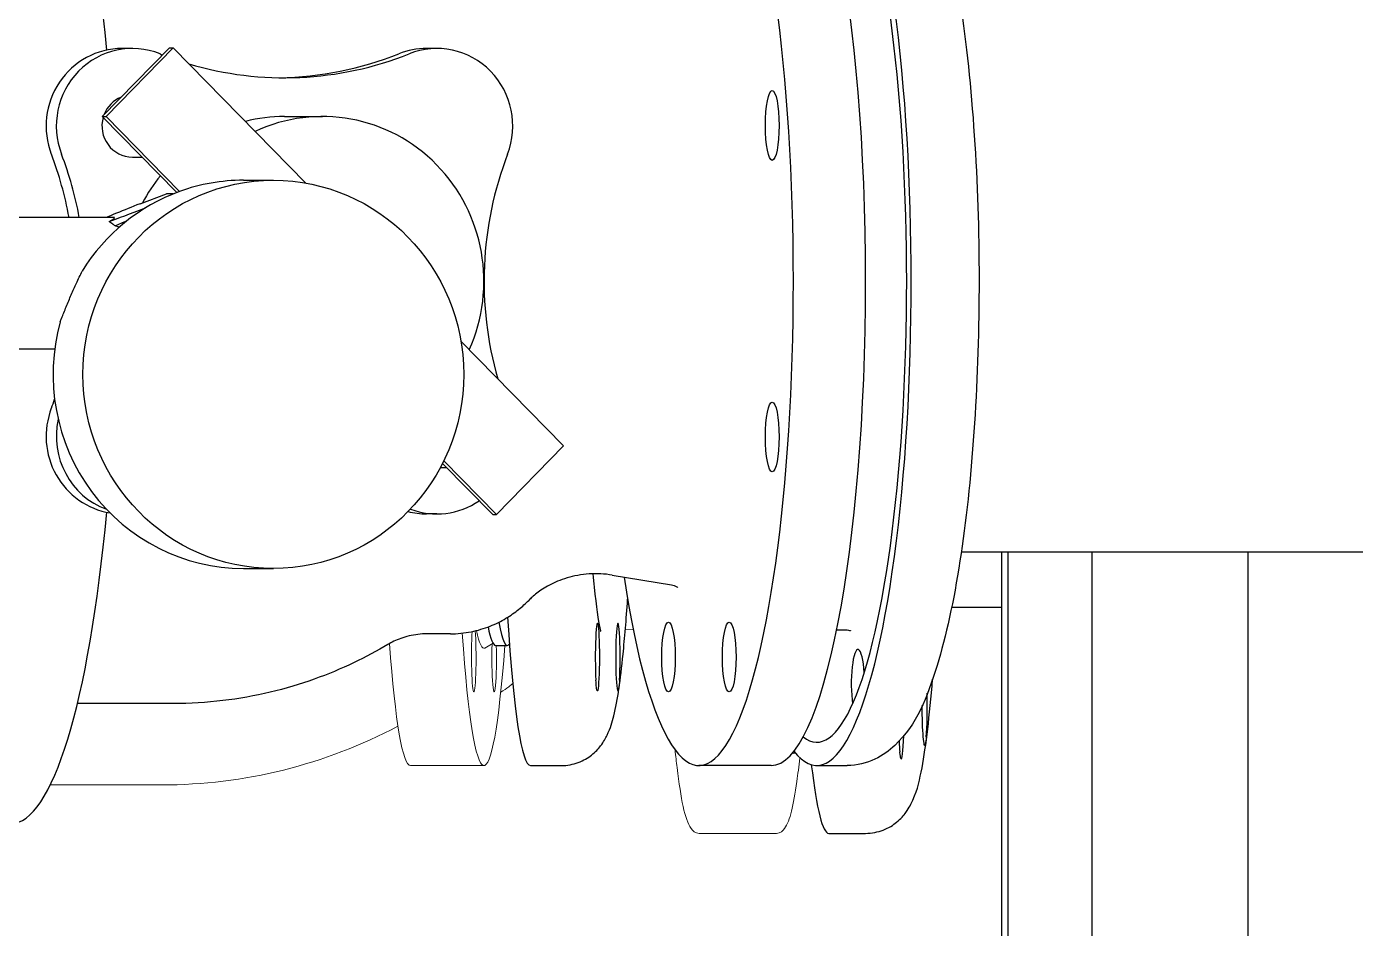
# Model space of a CAD drawing. Header units: millimetres. Extents: x 0 to 100323, y 0 to 59400.
# Drawn here: x 73434 to 74291, y 46603 to 47185 of the extents above; entities that cross this region are included whole.
import ezdxf

# ---------------------------------------------------------------- set-up
doc = ezdxf.new("R2010")
doc.units = ezdxf.units.MM
doc.header["$LTSCALE"] = 100
doc.layers.add('P_Biomass (BM)', color=150, linetype='Continuous', lineweight=18, true_color=0x007fff)
doc.layers.add('Visible', color=7, linetype='Continuous', lineweight=25)

msp = doc.modelspace()

# ---------------------------------------------------------------- linework, layer by layer
at = {"layer": 'P_Biomass (BM)'}
for p, q in [((73819.85, 46796), (73824.96, 46795.48)), ((73734.46, 46786.83), (73729.22, 46783.8)), ((73728.63, 46707.96), (73681.24, 46707.96)), ((73520.74, 46695.46), (73448.82, 46695.46)), ((73917.39, 46664.21), (73867.5, 46664.21))]:
    msp.add_line(p, q, dxfattribs=at)
msp.add_arc((73520.74, 47020.46), 325, 270, 297.96685, dxfattribs=at)
for centre, major_axis, start_param, end_param in [((73728.63, 47020.46), (0, -312.5), 5.525793, 7.002891), ((73722.06, 46777.94), (0, -22.5), 3.890173, 8.705609), ((73728.63, 47020.46), (0, -236.83), 5.970992, 6.321042), ((73681.24, 47020.46), (0, -312.5), 5.557592, 6.283185), ((73735.21, 46777.94), (0, -22.5), 4.323331, 8.194685), ((73928.64, 46743.29), (0, -27.5), 6.025723, 6.521651)]:
    msp.add_ellipse(centre, major_axis=major_axis, ratio=0.065414, start_param=start_param, end_param=end_param, dxfattribs=at)
for points, knots in [([(73747.18, 46760.94), (73746.41, 46760.22), (73745.55, 46759.48), (73743.13, 46757.58), (73741.43, 46756.42), (73739.45, 46755.32)], [6.22238528, 6.22238528, 6.22238528, 6.22238528, 6.23203048, 6.23203048, 6.2469148, 6.2469148, 6.2469148, 6.2469148]), ([(73867.5, 46664.21), (73864.98, 46664.21), (73863.31, 46665.86), (73857.96, 46673.56), (73855.84, 46685.98), (73852.75, 46710.3), (73852.31, 46714.09), (73851.87, 46718.09)], [6.2831853, 6.2831853, 6.2831853, 6.2831853, 6.377141, 6.377141, 6.7595255, 6.7595255, 6.8252833, 6.8252833, 6.8252833, 6.8252833]), ([(73932.44, 46712.94), (73931.8, 46707.42), (73931.14, 46702.36), (73928.15, 46682.07), (73926.28, 46672.53), (73921.53, 46665.81), (73919.87, 46664.21), (73917.39, 46664.21)], [5.7699401, 5.7699401, 5.7699401, 5.7699401, 5.8651132, 5.8651132, 6.190882, 6.190882, 6.2831853, 6.2831853, 6.2831853, 6.2831853])]:
    msp.add_open_spline(points, degree=3, knots=knots, dxfattribs=at)
at = {"layer": 'Visible'}
for p, q in [((73525.71, 47170.96), (73482.36, 47126.77)), ((73528.15, 47170.96), (73484.8, 47126.77)), ((73501.78, 47170.58), (73495.19, 47170.58)), ((73525.71, 47170.96), (73528.15, 47170.96)), ((73613.66, 47083.77), (73528.15, 47170.96)), ((73698.18, 47170.58), (73691.59, 47170.58)), ((73482.36, 47126.77), (73530.5, 47077.69)), ((73482.36, 47126.77), (73484.8, 47126.77)), ((73484.8, 47126.77), (73532.29, 47078.36)), ((73599.98, 47126.71), (73624.37, 47126.71)), ((73582.96, 47117.96), (73582.96, 47117.96)), ((73501.78, 47100.58), (73508.05, 47100.58)), ((73573.47, 47085.6), (73592.74, 47085.6)), ((73506.74, 47070.46), (73523.82, 47076.8)), ((73524.31, 47076.8), (73523.82, 47076.8)), ((73528.22, 47076.8), (73524.31, 47076.8)), ((73489.9, 47061.63), (73308.67, 47061.63)), ((73780.03, 46914.15), (73713.78, 46981.69)), ((73451.67, 46976.63), (73308.69, 46976.63)), ((73736.68, 46869.95), (73780.03, 46914.15)), ((73701.9, 46902.93), (73734.25, 46869.95)), ((73702.72, 46904.58), (73736.68, 46869.95)), ((73700.55, 46900.33), (73704.45, 46900.33)), ((73698.18, 46870.33), (73691.59, 46870.33)), ((73734.25, 46869.95), (73736.68, 46869.95)), ((74036.57, 46845.83), (74396.31, 46845.83)), ((74062.64, 46445.46), (74062.64, 46845.83)), ((74066.89, 46445.46), (74066.89, 46845.83)), ((74121.02, 46445.46), (74121.02, 46845.83)), ((74221.55, 46445.46), (74221.55, 46845.83)), ((73573.47, 46835.1), (73592.74, 46835.1)), ((73811.33, 46830.84), (73849.56, 46824.53)), ((74030.35, 46810.08), (74062.64, 46810.08)), ((73706.93, 46792.96), (73692.12, 46792.96)), ((73956.18, 46795.46), (73962.9, 46795.46)), ((73736.12, 46785.46), (73743.6, 46785.46)), ((73528.29, 46747.96), (73466.33, 46747.96)), ((73758.57, 46707.96), (73778.53, 46707.96)), ((73913.86, 46707.96), (73867.28, 46707.96)), ((73943.29, 46707.96), (73962.9, 46707.96)), ((73951.07, 46664.21), (73974.77, 46664.21))]:
    msp.add_line(p, q, dxfattribs=at)
for centre, major_axis, ratio, start_param, end_param in [((73423.47, 47020.46), (0, 350), 0.195123, 5.152423, 6.283185), ((73867.28, 47020.46), (0, 312.5), 0.195123, 2.227892, 7.196886), ((73943.29, 47020.46), (0, 312.5), 0.195123, 2.897918, 6.52686), ((73913.86, 47020.46), (0, 312.5), 0.195123, 3.141593, 6.283185), ((73943.29, 47020.46), (0, 297.5), 0.195123, 2.989553, 6.435225), ((73495.19, 47120.58), (0, 50), 0.980779, 0, 1.943453), ((73501.78, 47120.58), (0, 50), 0.980779, 5.910528, 8.226639), ((73691.59, 47120.58), (0, 50), 0.980779, 0, 0.372657), ((73698.18, 47120.58), (0, 50), 0.980779, 4.339732, 6.655842), ((73599.98, 47376.71), (0, -225), 0.980779, 5.910528, 5.918719), ((73599.98, 47376.71), (0, -225), 0.980779, 5.999516, 6.655842), ((73593.39, 47376.71), (0, -225), 0.980779, 0.014922, 0.372657), ((73501.78, 47120.58), (0, 20), 0.980779, 0.378993, 1.191803), ((73624.37, 47020.46), (0, 106.25), 0.980779, 4.28321, 6.712364), ((73501.78, 47120.58), (0, -20), 0.980779, 4.42884, 6.283185), ((73599.98, 47020.46), (0, 106.25), 0.980779, 0, 0.245282), ((73599.98, 47020.46), (0, 106.25), 0.980779, 6.165671, 6.165889), ((73593.39, 47020.46), (0, 97.5), 0.980779, 0.127716, 0.127866), ((73243.99, 47020.46), (0, -225), 0.980779, 1.75481, 1.943453), ((73250.57, 47020.46), (0, 225), 0.980779, 4.896402, 5.085046), ((73949.38, 47020.46), (0, -225), 0.980779, 4.339732, 4.996058), ((73599.98, 47020.46), (0, 106.25), 0.980779, 0.876073, 1.074477), ((73573.47, 46960.35), (0, 125.25), 0.980779, 0, 0.341856), ((73573.47, 46960.35), (0, 125.25), 0.980779, 0.341856, 1.009905), ((73388.53, 47019.13), (101.81, 42.36), 0.033467, 6.001692, 6.363444), ((73476.81, 47019.13), (0, 42.5), 0.659371, 5.828436, 5.921433), ((73476.81, 47019.13), (0, -42.5), 0.659371, 2.62632, 2.686843), ((73449.54, 47019.13), (-83.37, 0), 0.509799, 4.159237, 4.197116), ((73573.47, 46960.35), (0, -125.25), 0.980779, 4.437598, 6.283185), ((73495.19, 46920.33), (0, -50), 0.980779, 4.339732, 6.124059), ((73243.99, 47020.46), (0, -225), 0.980779, 1.198139, 1.225489), ((73501.78, 46920.33), (0, -50), 0.980779, 4.489272, 5.93737), ((73698.18, 46920.33), (0, -50), 0.980779, 5.929247, 6.874957), ((73423.47, 47020.46), (0, -350), 0.195123, 0, 1.130763), ((73691.59, 46920.33), (0, -50), 0.980779, 6.037136, 6.283185), ((73743.6, 47020.46), (0, -235), 0.065414, 5.92424, 6.375619), ((73758.57, 47020.46), (0, -312.5), 0.065414, 5.479301, 6.283185), ((73801.89, 46777.94), (0, 21.87), 0.065414, 3.182518, 8.598455), ((73815.03, 46777.94), (0, -21.87), 0.065414, 0.826323, 6.24226), ((73736.12, 47020.46), (0, -235), 0.065414, 5.963031, 6.283185), ((73969.88, 46760.97), (0, 21.88), 0.195123, 5.030002, 8.50359), ((74012.89, 46747.77), (0, -26.87), 0.065414, 0.655518, 1.826806), ((74012.89, 46747.77), (0, -26.87), 0.065414, 4.753687, 6.487727), ((73997.88, 46739.2), (0, 26.87), 0.065414, 2.180486, 2.560736), ((73997.88, 46739.2), (0, -26.87), 0.065414, 6.153305, 7.396949), ((73951.07, 47020.46), (0, -356.25), 0.065414, 5.779427, 6.283185)]:
    msp.add_ellipse(centre, major_axis=major_axis, ratio=ratio, start_param=start_param, end_param=end_param, dxfattribs=at)
for centre, major_axis, ratio in [((73914.6, 47120.91), (0, -22.5), 0.195123), ((73592.74, 46960.35), (0, 125.25), 0.980779), ((73914.6, 46920), (0, -22.5), 0.195123), ((73847.68, 46777.94), (0, 22.5), 0.195123), ((73886.88, 46777.94), (0, -22.5), 0.195123)]:
    msp.add_ellipse(centre, major_axis=major_axis, ratio=ratio, dxfattribs=at)
for points, knots in [([(73962.9, 47332.96), (73970.12, 47332.96), (73977.14, 47330.89), (73989.92, 47324.08), (73995.02, 47319.07), (74008.67, 47302.15), (74014.37, 47288.63), (74026.61, 47251.02), (74032.15, 47225.08), (74040.44, 47168.84), (74043.39, 47139.59), (74047.21, 47078.64), (74048.12, 47047.04), (74047.91, 46984.16), (74046.8, 46952.88), (74042.65, 46893.4), (74039.6, 46865.23), (74031.67, 46814.14), (74026.79, 46791.43), (74014.34, 46751.26), (74008.1, 46734.74), (73990.15, 46717.64), (73985.96, 46714.47), (73975.57, 46709.57), (73969.3, 46707.96), (73962.9, 46707.96)], [4.953498, 4.953498, 4.953498, 4.953498, 5.057223, 5.057223, 5.190632, 5.190632, 5.493491, 5.493491, 5.877433, 5.877433, 6.213453, 6.213453, 6.541406, 6.541406, 6.867781, 6.867781, 7.196126, 7.196126, 7.533309, 7.533309, 7.911387, 7.911387, 8.003239, 8.003239, 8.095091, 8.095091, 8.095091, 8.095091]), ([(73506.74, 47070.46), (73501.51, 47068.33), (73496.38, 47066.24), (73489.23, 47063.34), (73487.03, 47062.45), (73484.99, 47061.63)], [-2.3320465, -2.3320465, -2.3320465, -2.3320465, -1.914925, -1.914925, -1.7055267, -1.7055267, -1.7055267, -1.7055267]), ([(73455.23, 46994.34), (73455.52, 46995.04), (73455.81, 46995.76), (73457.06, 46998.86), (73458.07, 47001.39), (73460.18, 47006.55), (73461.28, 47009.18), (73463.49, 47014.32), (73464.6, 47016.81), (73466.92, 47021.85), (73468.18, 47024.47), (73469.45, 47026.98)], [1.686791, 1.686791, 1.686791, 1.686791, 1.788511, 1.788511, 2.114673, 2.114673, 2.440834, 2.440834, 2.766995, 2.766995, 3.149732, 3.149732, 3.149732, 3.149732]), ([(73811.33, 46830.84), (73806.53, 46831.64), (73801.42, 46831.9), (73791.46, 46831.23), (73786.62, 46830.31), (73777.94, 46827.72), (73774.1, 46826.06), (73767.58, 46822.59), (73764.9, 46820.78), (73760.53, 46817.42), (73758.82, 46815.86), (73757.48, 46814.51)], [3.1093847, 3.1093847, 3.1093847, 3.1093847, 3.1546216, 3.1546216, 3.1998584, 3.1998584, 3.2450953, 3.2450953, 3.2903321, 3.2903321, 3.335569, 3.335569, 3.335569, 3.335569]), ([(73798.94, 46831.68), (73799.2, 46828.65), (73799.47, 46825.76), (73800.97, 46810.64), (73802.39, 46801.22), (73803.69, 46795.34), (73803.96, 46794.44), (73803.96, 46794.44)], [7.9914376, 7.9914376, 7.9914376, 7.9914376, 8.0566492, 8.0566492, 8.3523849, 8.3523849, 8.4472444, 8.4472444, 8.4472444, 8.4472444]), ([(73706.93, 46792.96), (73711.49, 46792.96), (73716.04, 46793.42), (73724.7, 46795.14), (73728.8, 46796.4), (73736.31, 46799.39), (73739.73, 46801.13), (73745.85, 46804.8), (73748.57, 46806.73), (73753.43, 46810.62), (73755.56, 46812.58), (73757.48, 46814.51)], [3.1415927, 3.1415927, 3.1415927, 3.1415927, 3.1803879, 3.1803879, 3.2191832, 3.2191832, 3.2579785, 3.2579785, 3.2967737, 3.2967737, 3.335569, 3.335569, 3.335569, 3.335569]), ([(73778.53, 46707.96), (73782.39, 46707.96), (73786.22, 46708.73), (73792.96, 46711.24), (73795.77, 46712.99), (73800.65, 46716.8), (73802.45, 46718.84), (73805.91, 46723.32), (73807.08, 46725.52), (73810.35, 46732.29), (73811.34, 46735.96), (73814.94, 46750.46), (73816.67, 46763.13), (73819.43, 46790.26), (73820.41, 46802.11), (73821.3, 46815.21)], [2.3561945, 2.3561945, 2.3561945, 2.3561945, 2.3805077, 2.3805077, 2.4072502, 2.4072502, 2.4406777, 2.4406777, 2.4910193, 2.4910193, 2.6136142, 2.6136142, 2.9277735, 2.9277735, 3.1241276, 3.1241276, 3.1241276, 3.1241276]), ([(73692.12, 46792.96), (73690.08, 46792.96), (73688.04, 46792.84), (73684.07, 46792.36), (73682.13, 46792.01), (73678.44, 46791.14), (73676.68, 46790.61), (73673.4, 46789.44), (73671.88, 46788.8), (73669.08, 46787.46), (73667.8, 46786.77), (73666.64, 46786.08)], [3.1415927, 3.1415927, 3.1415927, 3.1415927, 3.1647614, 3.1647614, 3.1879302, 3.1879302, 3.211099, 3.211099, 3.2342678, 3.2342678, 3.2574366, 3.2574366, 3.2574366, 3.2574366]), ([(73666.64, 46786.08), (73659.78, 46781.99), (73652.38, 46777.99), (73636.51, 46770.43), (73628.04, 46766.87), (73610.08, 46760.46), (73600.61, 46757.62), (73580.88, 46752.93), (73570.62, 46751.09), (73549.67, 46748.6), (73538.98, 46747.96), (73528.29, 46747.96)], [3.0257487, 3.0257487, 3.0257487, 3.0257487, 3.0489175, 3.0489175, 3.0720863, 3.0720863, 3.0952551, 3.0952551, 3.1184239, 3.1184239, 3.1415927, 3.1415927, 3.1415927, 3.1415927]), ([(73801.95, 46756.08), (73801.89, 46756.05), (73801.83, 46756.06), (73801.55, 46756.37), (73801.34, 46757.15), (73801.05, 46759.64), (73800.95, 46761.22), (73800.84, 46763.12)], [-3.6196991, -3.6196991, -3.6196991, -3.6196991, -3.4825914, -3.4825914, -3.0417403, -3.0417403, -2.6426685, -2.6426685, -2.6426685, -2.6426685]), ([(73816.09, 46763.12), (73816.08, 46763.08), (73816.08, 46763.04), (73815.97, 46761.23), (73815.8, 46759.74), (73815.5, 46757.52), (73815.37, 46756.77), (73815.16, 46756.12), (73815.08, 46756.02), (73814.98, 46756.08)], [-2.3553852, -2.3553852, -2.3553852, -2.3553852, -2.3488819, -2.3488819, -2.0438878, -2.0438878, -1.7543331, -1.7543331, -1.56067, -1.56067, -1.56067, -1.56067]), ([(73974.77, 46664.21), (73978.82, 46664.21), (73982.81, 46665.05), (73989.79, 46667.75), (73992.65, 46669.62), (73997.64, 46673.68), (73999.45, 46675.84), (74003.13, 46680.86), (74004.35, 46683.37), (74008.56, 46692.94), (74009.77, 46698.89), (74013.91, 46720.79), (74016.09, 46739.74), (74018.04, 46763.75)], [2.3188636, 2.3188636, 2.3188636, 2.3188636, 2.344157, 2.344157, 2.3720475, 2.3720475, 2.407673, 2.407673, 2.466435, 2.466435, 2.6518919, 2.6518919, 2.9959726, 2.9959726, 2.9959726, 2.9959726]), ([(74013.96, 46726.47), (74013.92, 46725.98), (74013.87, 46725.52), (74013.7, 46723.86), (74013.56, 46722.88), (74013.36, 46721.89), (74013.3, 46721.65), (74013.24, 46721.46)], [-2.1952792, -2.1952792, -2.1952792, -2.1952792, -2.0993492, -2.0993492, -1.8229843, -1.8229843, -1.7097702, -1.7097702, -1.7097702, -1.7097702]), ([(73997.65, 46712.55), (73997.63, 46712.6), (73997.6, 46712.65), (73997.35, 46713.29), (73997.14, 46714.55), (73996.93, 46716.51), (73996.92, 46716.62), (73996.91, 46716.74)], [-3.2252988, -3.2252988, -3.2252988, -3.2252988, -3.177097, -3.177097, -2.688345, -2.688345, -2.659356, -2.659356, -2.659356, -2.659356])]:
    msp.add_open_spline(points, degree=3, knots=knots, dxfattribs=at)
for points in [[(73486.73, 47058.88), (73493.25, 47061.34), (73499.6, 47063.73), (73510.25, 47067.74)], [(73490.62, 47056.11), (73493.12, 47057.21), (73495.81, 47058.39), (73498.48, 47059.56)], [(73849.56, 46824.53), (73852.34, 46824.07), (73853.76, 46822.8), (73853.76, 46822.8)], [(73962.9, 46795.46), (73964.15, 46795.46), (73965.19, 46794.94), (73965.19, 46794.94)]]:
    msp.add_open_spline(points, degree=3, dxfattribs=at)

doc.saveas('drawing.dxf')
